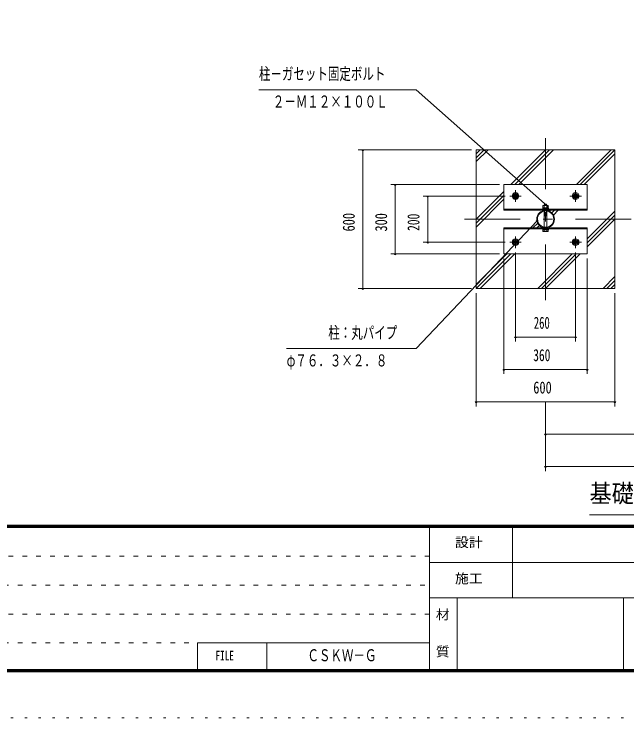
# Model space of a CAD drawing. Units: millimetres, scale not verified, with parts at other scales. Extents: x -30294 to 30299, y -14700 to 14700.
# Drawn here: x 8682 to 17961, y -14700 to -4042 of the extents above; entities that cross this region are included whole.
import ezdxf
from ezdxf.enums import TextEntityAlignment as Align

# ---------------------------------------------------------------- set-up
doc = ezdxf.new("R2010")
doc.units = ezdxf.units.MM
doc.header["$LTSCALE"] = 70
for name, pattern in [('USER1', [3, 1, -2]), ('USER3', [24, 12, -5, 2, -5]), ('USER4', [3, 0.5, -2.5])]:
    doc.linetypes.add(name, pattern=pattern)
doc.layers.add('0-1_0-F', color=7, linetype='Continuous')
for name, color, linetype, lineweight in [('0-6_2-0BOLD', 7, 'Continuous', 18), ('0-8_2-2CENTER', 3, 'USER3', 18), ('0-9_2-4THIN', 4, 'Continuous', 18), ('0-A_2-5DIM', 3, 'Continuous', 18), ('0-B_2-6HATCH', 2, 'Continuous', 18), ('0-C_F-F', 5, 'Continuous', 18), ('0-D_F-E_J_ADD', 5, 'USER4', 18)]:
    doc.layers.add(name, color=color, linetype=linetype, lineweight=lineweight)
doc.styles.add('ＭＳ ゴシック', font='')
doc.styles.get('ＭＳ ゴシック').set_extended_font_data('MS Gothic')

msp = doc.modelspace()

# ---------------------------------------------------------------- linework, layer by layer
at = {"layer": '0-6_2-0BOLD'}
for p, q in [((16099.06, -6997.82), (17359.06, -6997.82)), ((16685.31, -6986.62), (16685.31, -6997.82)), ((16686.36, -6976.12), (16686.36, -6986.62)), ((16708.06, -7269.03), (16708.06, -7025.17)), ((16708.85, -6976.12), (16708.85, -6944.65)), ((16718.57, -6986.62), (16729.06, -6976.12)), ((16739.56, -6976.12), (16729.06, -6986.62)), ((16749.27, -6944.65), (16749.27, -6976.12)), ((16750.07, -6929.57), (16750.07, -6941.12)), ((16750.07, -7025.17), (16750.07, -7269.03)), ((16769.48, -6976.12), (16769.48, -6944.65)), ((16708.06, -7097.57), (16750.07, -7097.57)), ((17359.06, -7296.37), (16099.06, -7296.37)), ((16685.31, -7307.57), (16685.31, -7296.37)), ((16708.85, -7332.04), (16708.85, -7307.57)), ((16749.27, -7307.57), (16749.27, -7332.04))]:
    msp.add_line(p, q, dxfattribs=at)
for points in [[(17779.06, -8197.1), (17779.06, -6097.09), (15679.06, -6097.09), (15679.06, -8197.1)], [(16099.06, -7013.57), (17359.06, -7013.57), (17359.06, -6621.57), (16099.06, -6621.57)], [(16309.06, -6817.3), (16309.06, -6776.89), (16274.06, -6756.68), (16239.06, -6776.89), (16239.06, -6817.3), (16274.07, -6837.51)], [(17219.06, -6817.3), (17219.06, -6776.89), (17184.06, -6756.68), (17149.06, -6776.89), (17149.06, -6817.3), (17184.07, -6837.51)], [(17359.06, -7672.62), (16099.06, -7672.62), (16099.06, -7280.62), (17359.06, -7280.62)], [(16309.06, -7476.89), (16309.06, -7517.3), (16274.06, -7537.51), (16239.06, -7517.3), (16239.06, -7476.89), (16274.07, -7456.68)], [(17219.06, -7517.3), (17219.06, -7476.89), (17184.07, -7456.68), (17149.06, -7476.89), (17149.06, -7517.3), (17184.06, -7537.51)]]:
    msp.add_lwpolyline(points, close=True, dxfattribs=at)
for points in [[(16708.06, -6941.12), (16708.06, -6929.57), (16750.06, -6929.57), (16743.06, -6922.57), (16715.06, -6922.57), (16708.06, -6929.57)], [(16685.31, -6986.62), (16772.81, -6986.62), (16772.81, -6997.82)], [(16771.76, -6986.62), (16771.76, -6976.12), (16686.36, -6976.12)], [(16769.48, -6944.65), (16763.36, -6941.12), (16694.76, -6941.12), (16688.65, -6944.65), (16688.65, -6976.12)], [(16685.31, -7307.57), (16772.81, -7307.57), (16772.81, -7296.37)], [(16763.36, -7335.57), (16694.76, -7335.57), (16688.65, -7332.04), (16688.65, -7307.57)], [(16769.48, -7307.57), (16769.48, -7332.04), (16763.36, -7335.57)]]:
    msp.add_lwpolyline(points, dxfattribs=at)
for centre, radius in [((16274.06, -6797.09), 50.75), ((16274.06, -6797.09), 34.3), ((16274.06, -6797.09), 15.4), ((17184.06, -6797.09), 50.75), ((17184.06, -6797.09), 34.3), ((17184.06, -6797.09), 15.4), ((16729.06, -7147.1), 133.53), ((16729.06, -7147.1), 123.72), ((16274.06, -7497.1), 50.75), ((17184.06, -7497.1), 50.75), ((16274.06, -7497.1), 34.3), ((16274.06, -7497.1), 15.4), ((17184.06, -7497.1), 34.3), ((17184.06, -7497.1), 15.4)]:
    msp.add_circle(centre, radius, dxfattribs=at)
for centre, radius, start, end in [((16698.75, -6957.33), 16.21, 51.45377, 90), ((16729.06, -7000.69), 59.57, 70.16867, 109.82912), ((16759.38, -6957.34), 16.22, 90, 128.53143), ((16698.75, -7319.36), 16.21, 270, 308.54623), ((16729.06, -7276), 59.57, 250.17088, 289.83133), ((16759.38, -7319.35), 16.22, 231.46857, 270)]:
    msp.add_arc(centre, radius, start, end, dxfattribs=at)
at = {"layer": '0-8_2-2CENTER'}
for p, q in [((16729.06, -8372.1), (16729.06, -5922.1)), ((16274.06, -6709.6), (16274.06, -6884.6)), ((17184.06, -6709.6), (17184.06, -6884.6)), ((16361.56, -6797.09), (16186.56, -6797.09)), ((17096.56, -6797.09), (17271.56, -6797.09)), ((15504.07, -7147.1), (21344.86, -7147.1)), ((16274.06, -7409.6), (16274.06, -7584.6)), ((17184.06, -7584.6), (17184.06, -7409.6)), ((16186.56, -7497.1), (16361.56, -7497.1)), ((17271.56, -7497.1), (17096.56, -7497.1))]:
    msp.add_line(p, q, dxfattribs=at)
at = {"layer": '0-9_2-4THIN'}
for p, q in [((16713.66, -6923.97), (16713.66, -6941.12)), ((16744.46, -6941.12), (16744.46, -6923.97))]:
    msp.add_line(p, q, dxfattribs=at)
for points in [[(16708.06, -7107.28), (16713.66, -7097.57), (16713.66, -7024.33)], [(16744.46, -7024.33), (16744.46, -7097.57), (16750.07, -7107.28)]]:
    msp.add_lwpolyline(points, dxfattribs=at)
for centre in [(16274.06, -6797.09), (17184.06, -6797.09), (16274.06, -7497.1), (17184.06, -7497.1)]:
    msp.add_circle(centre, 21, dxfattribs=at)
at = {"layer": '0-A_2-5DIM'}
for p, q in [((15609.06, -6097.09), (13894.06, -6097.09)), ((13978.07, -6097.09), (13950.07, -6097.09)), ((13964.07, -6097.09), (13964.07, -8197.1)), ((14384.06, -6622.1), (16029.06, -6622.1)), ((14468.07, -6622.1), (14440.07, -6622.1)), ((14454.07, -7672.09), (14454.07, -6622.1)), ((16116.56, -6797.09), (14874.06, -6797.09)), ((14958.07, -6797.1), (14930.07, -6797.1)), ((14944.07, -6797.09), (14944.07, -7497.1)), ((16773.75, -6950.44), (16745.75, -6950.44)), ((16615.18, -7171.84), (16587.18, -7171.84)), ((14874.06, -7497.1), (16116.56, -7497.1)), ((14958.07, -7497.1), (14930.07, -7497.1)), ((16029.06, -7672.09), (14384.06, -7672.09)), ((14468.07, -7672.09), (14440.07, -7672.09)), ((16274.06, -7654.6), (16274.06, -9002.09)), ((17184.06, -9002.09), (17184.06, -7654.6)), ((16099.06, -9492.09), (16099.06, -7742.62)), ((17359.06, -7742.62), (17359.06, -9492.09)), ((13894.06, -8197.1), (15609.06, -8197.1)), ((13978.07, -8197.1), (13950.07, -8197.1)), ((15679.06, -8267.09), (15679.06, -9982.1)), ((17779.06, -9982.1), (17779.06, -8267.09)), ((16288.06, -8932.1), (16260.06, -8932.1)), ((16274.06, -8932.1), (17184.06, -8932.1)), ((17198.06, -8932.1), (17170.06, -8932.1)), ((16113.06, -9422.1), (16085.06, -9422.1)), ((17359.06, -9422.1), (16099.06, -9422.1)), ((17373.06, -9422.1), (17345.06, -9422.1)), ((15693.06, -9912.1), (15665.06, -9912.1)), ((15679.06, -9912.1), (17779.06, -9912.1)), ((16729.06, -10962.1), (16729.06, -9912.1)), ((17793.06, -9912.1), (17765.06, -9912.1)), ((16743.06, -10402.1), (16715.06, -10402.1)), ((16729.06, -10402.1), (23519.06, -10402.1)), ((16743.06, -10892.1), (16715.06, -10892.1)), ((23519.06, -10892.1), (16729.06, -10892.1)), ((17394.06, -11627.1), (22854.06, -11627.1))]:
    msp.add_line(p, q, dxfattribs=at)
for points in [[(12389.06, -5187.1), (14769.06, -5187.1), (16759.75, -6950.44)], [(16601.18, -7171.84), (14769.06, -9107.1), (12809.06, -9107.1)]]:
    msp.add_lwpolyline(points, dxfattribs=at)
for centre in [(13964.07, -6097.09), (14454.07, -6622.1), (14944.07, -6797.1), (16759.75, -6950.44), (16601.18, -7171.84), (14944.07, -7497.1), (14454.07, -7672.09), (13964.07, -8197.1), (16274.06, -8932.1), (17184.06, -8932.1), (16099.06, -9422.1), (17359.06, -9422.1), (15679.06, -9912.1), (17779.06, -9912.1), (16729.06, -10402.1), (16729.06, -10892.1)]:
    msp.add_arc(centre, 14, 180, 0, dxfattribs=at)
at = {"layer": '0-B_2-6HATCH'}
for p, q in [((15679.06, -6276.59), (15858.56, -6097.09)), ((15799.16, -6097.09), (15679.06, -6217.2)), ((15679.06, -6157.8), (15739.77, -6097.09)), ((16205.24, -6621.57), (16729.72, -6097.09)), ((16789.12, -6097.09), (16264.64, -6621.57)), ((16324.03, -6621.57), (16848.51, -6097.09)), ((17195.19, -6621.57), (17719.67, -6097.09)), ((17779.06, -6097.09), (17254.59, -6621.57)), ((17313.98, -6621.57), (17779.06, -6156.49)), ((15679.06, -7147.75), (16099.06, -6727.75)), ((16099.06, -6787.14), (15679.06, -7207.15)), ((15679.06, -7266.54), (16099.06, -6846.54)), ((16803.19, -7013.57), (16788.99, -7027.77)), ((16823.48, -7052.68), (16862.59, -7013.57)), ((16921.98, -7013.57), (16848.39, -7087.17)), ((17779.06, -7027.65), (17359.06, -7447.65)), ((17359.06, -7507.04), (17779.06, -7087.05)), ((16609.74, -7207.02), (16536.14, -7280.62)), ((16595.53, -7280.62), (16634.65, -7241.51)), ((17779.06, -7146.44), (17359.06, -7566.44)), ((16654.93, -7280.62), (16669.14, -7266.42)), ((15679.06, -8197.1), (16203.54, -7672.62)), ((16144.14, -7672.62), (15679.06, -8137.7)), ((16262.93, -7672.62), (15738.46, -8197.1)), ((17134.09, -7672.62), (16609.61, -8197.1)), ((16669.01, -8197.1), (17193.48, -7672.62)), ((17252.88, -7672.62), (16728.41, -8197.1)), ((17779.06, -8017.6), (17599.56, -8197.1)), ((17658.96, -8197.1), (17779.06, -8077)), ((17779.06, -8136.39), (17718.36, -8197.1))]:
    msp.add_line(p, q, dxfattribs=at)
at = {"layer": '0-C_F-F'}
for p, q in [((29564.17, -11781), (-10545.82, -11781)), ((-10545.82, -11784.5), (29564.17, -11784.5)), ((29564.17, -11788), (-10545.82, -11788)), ((-10545.82, -11791.5), (29564.17, -11791.5)), ((29564.17, -11795), (-10545.82, -11795)), ((-10545.82, -11798.5), (29564.17, -11798.5)), ((29564.17, -11802), (-10545.82, -11802)), ((-10545.82, -11805.5), (29564.17, -11805.5)), ((29564.17, -11809), (-10545.82, -11809)), ((-10545.82, -11812.5), (29564.17, -11812.5)), ((29564.17, -11816), (-10545.82, -11816)), ((14969.18, -14000), (14969.18, -11816)), ((16229.18, -11816), (16229.18, -12880)), ((20289.18, -12348), (14969.18, -12348)), ((14969.18, -12880), (20289.18, -12880)), ((15389.18, -12880), (15389.18, -14000)), ((17909.18, -14000), (17909.18, -12880)), ((11457.98, -13563.2), (14969.18, -13563.2)), ((11457.98, -13563.2), (11457.98, -14000)), ((12507.98, -14000), (12507.98, -13563.2))]:
    msp.add_line(p, q, dxfattribs=at)
at = {"layer": '0-C_F-F', "color": 6, "linetype": 'USER1'}
for p, q in [((14969.18, -12252.8), (-10580.82, -12252.8)), ((-10580.82, -12689.6), (14969.18, -12689.6)), ((14969.18, -13126.4), (-10580.82, -13126.4)), ((-10580.82, -13563.2), (11457.98, -13563.2))]:
    msp.add_line(p, q, dxfattribs=at)
at = {"layer": '0-C_F-F'}
for points in [[(29599.18, -14000), (-10580.82, -14000), (-10580.82, 14140), (29599.18, 14140)], [(29595.67, -13996.5), (-10577.32, -13996.5), (-10577.32, 14136.5), (29595.67, 14136.5)], [(29592.17, -13993), (29592.17, 14133), (-10573.82, 14133), (-10573.82, -13993)], [(29588.67, -13989.5), (-10570.32, -13989.5), (-10570.32, 14129.5), (29588.67, 14129.5)], [(29585.18, -13986), (29585.18, 14126), (-10566.82, 14126), (-10566.82, -13986)], [(29581.68, -13982.5), (-10563.32, -13982.5), (-10563.32, 14122.5), (29581.68, 14122.5)], [(29578.17, -13979), (29578.17, 14119), (-10559.82, 14119), (-10559.82, -13979)], [(29574.68, -13975.5), (-10556.32, -13975.5), (-10556.32, 14115.5), (29574.68, 14115.5)], [(29571.17, -13972), (-10552.82, -13972), (-10552.82, 14112), (29571.17, 14112)], [(29567.68, -13968.5), (-10549.32, -13968.5), (-10549.32, 14108.5), (29567.68, 14108.5)], [(29564.17, -13965), (29564.17, 14105), (-10545.82, 14105), (-10545.82, -13965)]]:
    msp.add_lwpolyline(points, close=True, dxfattribs=at)
at = {"layer": '0-D_F-E_J_ADD'}
msp.add_lwpolyline([(30299.18, -14700), (-11280.82, -14700), (-11280.82, 14700), (30299.18, 14700)], close=True, dxfattribs=at)

# ---------------------------------------------------------------- texts
at = {"layer": '0-1_0-F', "style": 'ＭＳ ゴシック', "width": 0.7}
msp.add_text('ＣＳＫＷ－Ｇ', height=182.3, dxfattribs=at).set_placement((13123.4, -13896.73), align=Align.BOTTOM_LEFT)
at = {"layer": '0-A_2-5DIM', "color": 7, "style": 'ＭＳ ゴシック'}
for s, height, width, p in [('柱－ガセット固定ボルト', 182.3, 0.7, (12389.06, -5092.22)), ('２－Ｍ１２×１００Ｌ', 182.3, 0.7, (12599.06, -5512.22)), ('260', 182.3, 0.65, (16550.87, -8862.09)), ('柱：丸パイプ', 182.3, 0.7, (13439.06, -9012.22)), ('360', 182.3, 0.7, (16541.86, -9352.09)), ('φ７６．３×２．８', 182.3, 0.7, (12809.06, -9432.23)), ('600', 182.3, 0.75, (16543.06, -9842.09)), ('基礎部詳細図\u3000Ｓ＝１／２０', 273.5, 0.9, (17394.06, -11519.79))]:
    msp.add_text(s, height=height, dxfattribs=dict(at, width=width)).set_placement(p, align=Align.BOTTOM_LEFT)
for s, width, p in [('600', 0.75, (13894.06, -7333.1)), ('300', 0.75, (14384.06, -7334.84)), ('200', 0.7, (14874.06, -7325.26))]:
    msp.add_text(s, height=182.3, rotation=90, dxfattribs=dict(at, width=width)).set_placement(p, align=Align.BOTTOM_LEFT)
at = {"layer": '0-C_F-F', "color": 7, "style": 'ＭＳ ゴシック'}
for s, width, p in [('設計', 1.05, (15357.68, -12157.36)), ('施工', 1.05, (15357.68, -12706.1)), ('材', 1.05, (15067.18, -13252.1)), ('質', 1.05, (15067.18, -13812.1)), ('FILE', 0.7, (11732.73, -13873.7))]:
    msp.add_text(s, height=145.9, dxfattribs=dict(at, width=width)).set_placement(p, align=Align.BOTTOM_LEFT)

doc.saveas('drawing.dxf')
